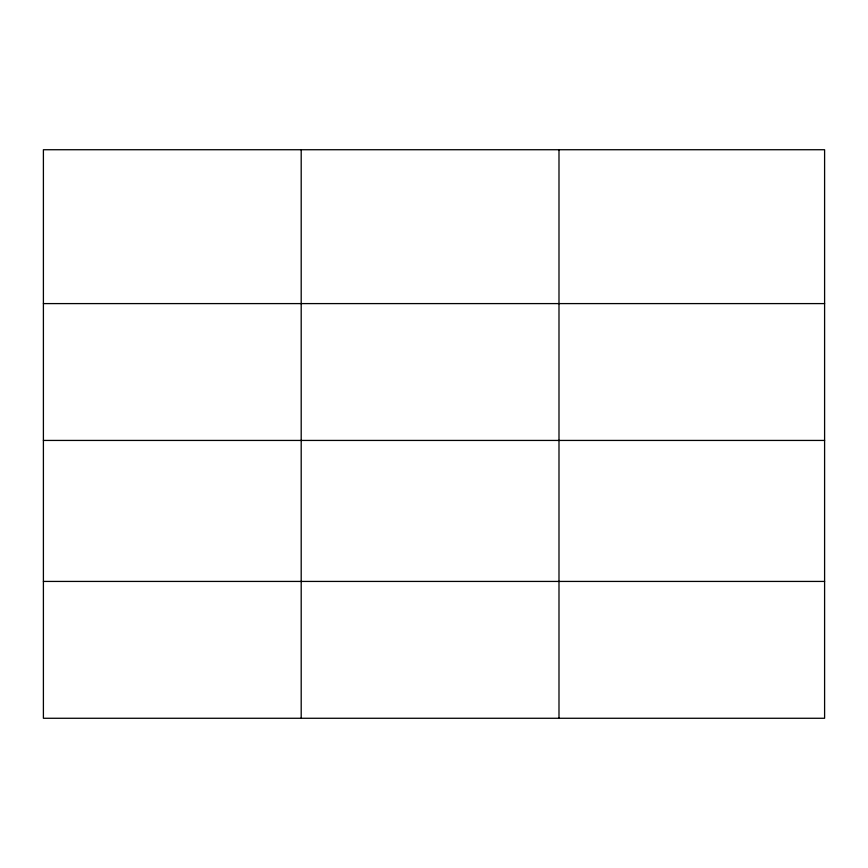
<?xml version="1.0" encoding="UTF-8"?>
<svg xmlns="http://www.w3.org/2000/svg" width="868" height="868" viewBox="0 0 868 868"><rect width="100%" height="100%" fill="white"/><g stroke="black" fill="none" stroke-linecap="round" stroke-linejoin="round"><path stroke-width="1.3" d="M824.6 440.434L824.6 149.73L43.4 149.73L43.4 718.27L824.6 718.27L824.6 440.434L43.4 440.434M43.4 303.594L824.6 303.594M43.4 581.43L824.6 581.43M558.992 149.73L558.992 718.27M301.196 149.73L301.196 718.27"/></g></svg>
